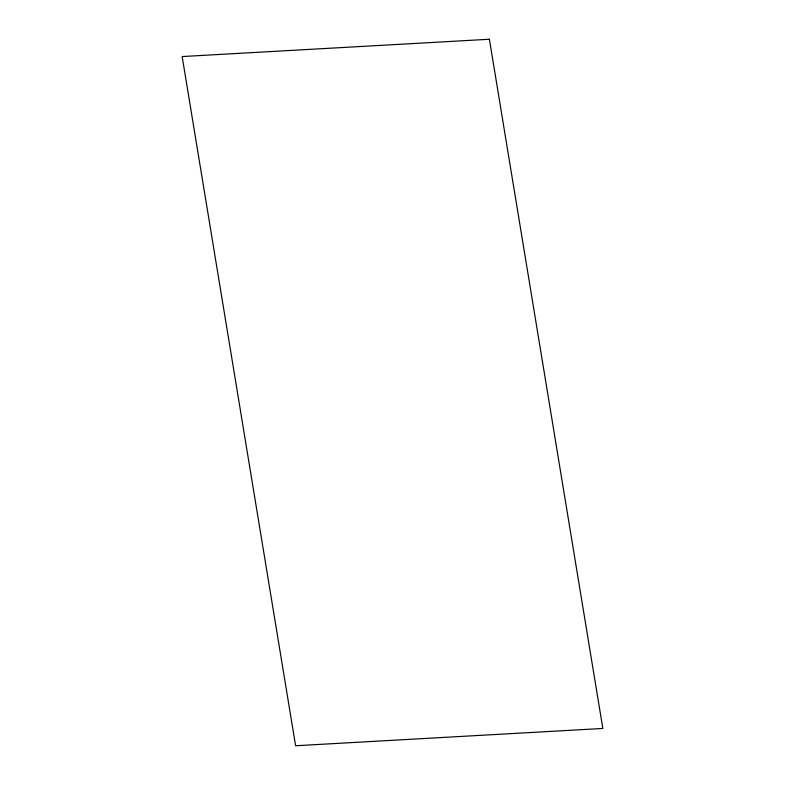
<?xml version="1.0" encoding="UTF-8"?>
<svg xmlns="http://www.w3.org/2000/svg" width="785" height="785" viewBox="0 0 785 785"><rect width="100%" height="100%" fill="white"/><g stroke="black" fill="none" stroke-linecap="round" stroke-linejoin="round"><path stroke-width="1.18" d="M489.389 39.25L182.159 56.549L295.611 745.75L602.841 728.451L489.389 39.25"/></g></svg>
